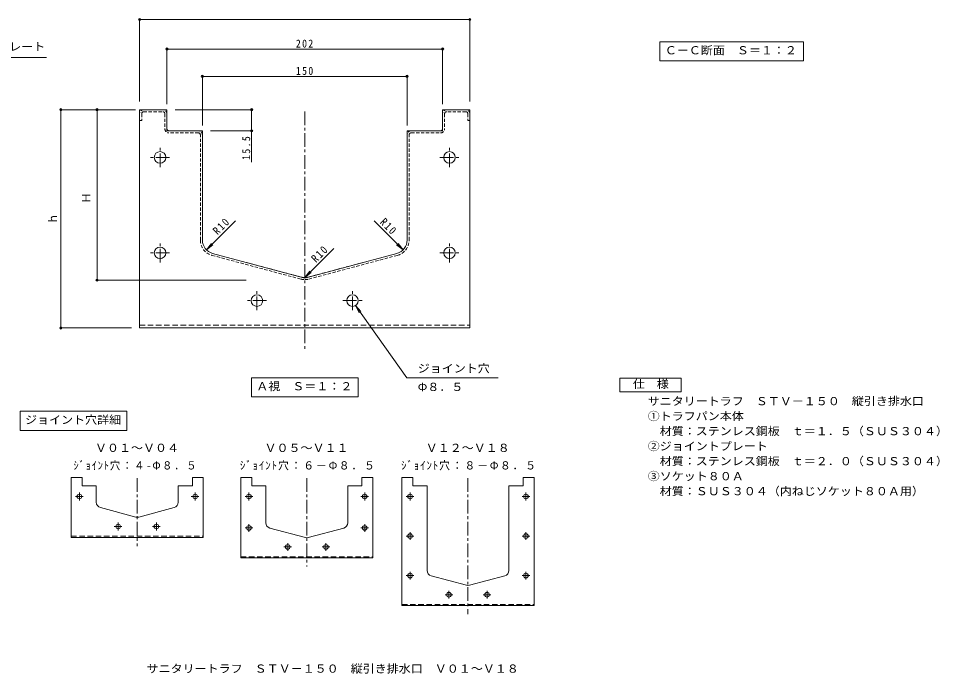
# Model space of a CAD drawing. Units: millimetres at full size, sheet at 1:2, with parts at other scales. Extents: x -487 to 542, y -385 to 376.
# Drawn here: x -142 to 533, y -385 to 96 of the extents above; entities that cross this region are included whole.
import ezdxf
from ezdxf.enums import TextEntityAlignment as Align

# ---------------------------------------------------------------- set-up
doc = ezdxf.new("R2010")
doc.units = ezdxf.units.MM
doc.header["$LTSCALE"] = 2
doc.header["$PDMODE"] = 32
doc.header["$PDSIZE"] = 1.6
for name, pattern in [('CHAIN1', [8, 5, -1, 1, -1]), ('DASHED1', [1.8, 1.2, -0.6]), ('DASHED2', [3, 2, -1])]:
    doc.linetypes.add(name, pattern=pattern)
for name, color, linetype, lineweight in [('0-0_通り芯', 3, 'DASHED1', 9), ('0-1_躯体', 6, 'Continuous', 9), ('0-3_建具', 6, 'Continuous', 9), ('0-5_寸法', 7, 'Continuous', 9), ('0-F_092', 7, 'Continuous', 9), ('1-0_1-0ﾚｲﾔ', 3, 'Continuous', 9), ('1-1_1-1ﾚｲﾔ', 6, 'Continuous', 9), ('1-4_1-4ﾚｲﾔ', 7, 'Continuous', 9), ('1-5_1-5ﾚｲﾔ', 7, 'Continuous', 9), ('D-4', 7, 'Continuous', 9), ('F-F_F-Fﾚｲﾔ', 7, 'Continuous', 9)]:
    doc.layers.add(name, color=color, linetype=linetype, lineweight=lineweight)
doc.styles.add('ＭＳ ゴシック', font='')
doc.styles.get('ＭＳ ゴシック').set_extended_font_data('MS Gothic')

msp = doc.modelspace()

# ---------------------------------------------------------------- linework, layer by layer
at = {"layer": '0-0_通り芯', "color": 7, "linetype": 'Continuous'}
msp.add_line((-215.967, 67.031), (-121.863, 67.031), dxfattribs=at)
at = {"layer": '0-1_躯体', "linetype": 'CHAIN1'}
for p, q in [((-55.407, -241.228), (-55.407, -291.079)), ((68.834, -241.228), (68.834, -306.079)), ((186.95, -241.228), (186.95, -341.079)), ((-95.013, -254.722), (-100.642, -254.722)), ((-97.827, -257.537), (-97.827, -251.907)), ((-15.802, -254.722), (-10.173, -254.722)), ((-12.988, -257.537), (-12.988, -251.907)), ((29.229, -254.722), (23.6, -254.722)), ((26.414, -257.537), (26.414, -251.907)), ((108.439, -254.722), (114.069, -254.722)), ((111.254, -257.537), (111.254, -251.907)), ((147.345, -254.722), (141.715, -254.722)), ((144.53, -257.537), (144.53, -251.907)), ((226.555, -254.722), (232.184, -254.722)), ((229.37, -257.537), (229.37, -251.907)), ((-66.593, -276.721), (-72.222, -276.721)), ((-69.407, -279.535), (-69.407, -273.906)), ((-44.222, -276.721), (-38.593, -276.721)), ((-41.408, -279.535), (-41.408, -273.906)), ((26.414, -280.535), (26.414, -274.906)), ((111.254, -280.535), (111.254, -274.906)), ((29.229, -277.721), (23.6, -277.721)), ((108.439, -277.721), (114.069, -277.721)), ((144.53, -286.536), (144.53, -280.907)), ((229.37, -286.536), (229.37, -280.907)), ((54.834, -294.535), (54.834, -288.906)), ((82.834, -294.535), (82.834, -288.906)), ((147.345, -283.721), (141.715, -283.721)), ((226.555, -283.721), (232.184, -283.721)), ((57.649, -291.721), (52.02, -291.721)), ((80.02, -291.721), (85.649, -291.721)), ((144.53, -315.535), (144.53, -309.906)), ((229.37, -315.535), (229.37, -309.906)), ((147.345, -312.721), (141.715, -312.721)), ((226.555, -312.721), (232.184, -312.721)), ((172.95, -329.535), (172.95, -323.906)), ((200.95, -329.535), (200.95, -323.906)), ((175.764, -326.721), (170.135, -326.721)), ((198.135, -326.721), (203.764, -326.721))]:
    msp.add_line(p, q, dxfattribs=at)
at = {"layer": '0-1_躯体', "linetype": 'DASHED2'}
for p, q in [((-103.808, -283.921), (-7.007, -283.921)), ((20.434, -298.921), (117.234, -298.921)), ((138.55, -333.921), (235.35, -333.921))]:
    msp.add_line(p, q, dxfattribs=at)
at = {"layer": '0-3_建具'}
for p, q in [((-95.808, -240.721), (-103.808, -240.721)), ((-103.808, -240.721), (-103.808, -284.721)), ((-95.808, -246.921), (-95.808, -240.721)), ((-15.008, -246.921), (-15.008, -240.721)), ((-15.007, -246.921), (-15.007, -240.721)), ((28.434, -240.721), (20.434, -240.721)), ((20.434, -240.721), (20.434, -299.721)), ((28.434, -246.921), (28.434, -240.721)), ((109.234, -246.921), (109.234, -240.721)), ((109.234, -246.921), (109.234, -240.721)), ((146.55, -240.721), (138.55, -240.721)), ((138.55, -240.721), (138.55, -334.721)), ((146.55, -246.921), (146.55, -240.721)), ((227.35, -246.921), (227.35, -240.721)), ((227.35, -240.721), (235.35, -240.721)), ((227.35, -246.921), (227.35, -240.721)), ((235.35, -240.721), (235.35, -334.721)), ((235.35, -240.721), (235.35, -334.721)), ((-95.808, -246.921), (-85.408, -246.921)), ((-85.408, -258.992), (-85.408, -246.921)), ((-15.007, -246.921), (-25.408, -246.921)), ((-25.408, -258.992), (-25.408, -246.921)), ((-25.407, -258.992), (-25.407, -246.921)), ((28.434, -246.921), (38.834, -246.921)), ((38.834, -273.992), (38.834, -246.921)), ((109.234, -246.921), (98.834, -246.921)), ((98.835, -273.992), (98.834, -246.921)), ((98.834, -273.992), (98.834, -246.921)), ((146.55, -246.921), (156.95, -246.921)), ((156.95, -308.992), (156.95, -246.921)), ((216.949, -309.073), (216.95, -246.921)), ((227.35, -246.921), (216.95, -246.921)), ((216.95, -308.992), (216.95, -246.921)), ((-82.443, -262.855), (-56.443, -269.822)), ((-28.372, -262.855), (-54.372, -269.822)), ((41.799, -277.855), (67.799, -284.822)), ((95.87, -277.855), (69.87, -284.822)), ((-103.808, -284.721), (-7.007, -284.721)), ((20.434, -299.721), (117.234, -299.721)), ((159.914, -312.856), (185.915, -319.822)), ((213.986, -312.855), (187.985, -319.822)), ((138.55, -334.721), (235.35, -334.721))]:
    msp.add_line(p, q, dxfattribs=at)
for points in [[(-15.008, -240.721), (-7.007, -240.721), (-7.007, -284.721)], [(109.234, -240.721), (117.234, -240.721), (117.234, -299.721)]]:
    msp.add_lwpolyline(points, dxfattribs=at)
for centre in [(-97.827, -254.722), (-12.988, -254.722), (26.414, -254.722), (111.254, -254.722), (144.53, -254.722), (229.37, -254.722), (-69.407, -276.721), (-41.408, -276.721), (26.414, -277.721), (111.254, -277.721), (144.53, -283.721), (229.37, -283.721), (54.834, -291.721), (82.834, -291.721), (144.53, -312.721), (229.37, -312.721), (172.95, -326.721), (200.95, -326.721)]:
    msp.add_circle(centre, 1.7, dxfattribs=at)
for centre, start, end in [((-81.408, -258.992), 179.99931, 254.99979), ((-29.408, -258.992), 285.00026, 359.99918), ((-55.407, -265.959), 254.99971, 285.00029), ((42.834, -273.992), 179.9995, 254.99971), ((94.835, -273.992), 285.00029, 0.0005), ((68.834, -280.958), 254.99971, 285.00029), ((160.95, -308.992), 179.99988, 254.99971), ((212.95, -308.992), 285.00029, 0.00012), ((186.95, -315.958), 254.99974, 285.00029)]:
    msp.add_arc(centre, 4, start, end, dxfattribs=at)
at = {"layer": '0-5_寸法'}
for p, q in [((-141.226, -192.258), (-63.026, -192.258)), ((-141.226, -192.258), (-141.226, -206.258)), ((-63.026, -192.258), (-63.026, -206.258)), ((-141.226, -206.258), (-63.026, -206.258))]:
    msp.add_line(p, q, dxfattribs=at)
at = {"layer": '1-0_1-0ﾚｲﾔ', "linetype": 'DASHED1'}
for p, q in [((-36.673, 28.857), (-50.673, 28.857)), ((-50.673, 27.356), (-36.673, 27.356)), ((185.327, 28.857), (171.327, 28.857)), ((185.327, 27.356), (171.327, 27.356)), ((-53.673, 25.856), (-53.673, 20.857)), ((-52.173, 20.857), (-53.673, 20.857)), ((-52.173, 25.856), (-52.173, 20.857)), ((-35.173, 25.856), (-35.173, 14.856)), ((-33.673, 14.856), (-33.673, 25.856)), ((168.327, 14.856), (168.327, 25.856)), ((169.827, 25.856), (169.827, 14.856)), ((186.827, 25.856), (186.827, 20.857)), ((186.827, 20.857), (188.327, 20.857)), ((188.327, 25.856), (188.327, 20.857)), ((-10.673, 13.357), (-32.173, 13.357)), ((-10.673, 11.857), (-32.173, 11.857)), ((-9.173, -66.821), (-9.173, 10.357)), ((-7.673, -66.821), (-7.673, 10.357)), ((143.827, -66.821), (143.827, 10.357)), ((166.827, 13.357), (145.327, 13.357)), ((145.327, 11.857), (166.827, 11.857)), ((64.351, -95.346), (-0.649, -77.929)), ((70.303, -95.346), (135.303, -77.929)), ((64.74, -93.897), (24.74, -83.179)), ((69.915, -93.897), (109.915, -83.179))]:
    msp.add_line(p, q, dxfattribs=at)
for centre, radius, start, end in [((-50.673, 25.856), 3, 90, 180), ((-50.673, 25.856), 1.5, 90, 180), ((-36.673, 25.856), 3, 0, 90), ((-36.673, 25.856), 1.5, 0, 90), ((171.327, 25.856), 3, 90, 180), ((171.327, 25.856), 1.5, 90, 180), ((185.327, 25.856), 3, 0, 90), ((185.327, 25.856), 1.5, 0, 90), ((-32.173, 14.856), 3, 180, 270), ((-32.173, 14.856), 1.5, 180, 270), ((166.827, 14.856), 3, 270, 0), ((166.827, 14.856), 1.5, 270, 0), ((-10.673, 10.357), 3, 0, 90), ((-10.673, 10.357), 1.5, 0, 90), ((145.327, 10.357), 3, 90, 180), ((145.327, 10.357), 1.5, 90, 180), ((2.328, -66.821), 11.5, 180, 255.00009), ((132.327, -66.821), 11.5, 284.99991, 0), ((67.328, -84.238), 10, 254.99974, 269.99719), ((67.327, -84.238), 10, 270.00281, 285.00026), ((67.328, -84.238), 11.5, 255.00009, 269.99791), ((67.327, -84.238), 11.5, 270.00209, 284.99991)]:
    msp.add_arc(centre, radius, start, end, dxfattribs=at)
at = {"layer": '1-1_1-1ﾚｲﾔ'}
for p, q in [((-33.673, 28.857), (-53.673, 28.857)), ((-33.673, 13.357), (-33.673, 28.857)), ((168.327, 13.357), (168.327, 28.857)), ((-33.673, 13.357), (-7.673, 13.357)), ((-7.673, -66.821), (-7.673, 13.357)), ((168.327, 13.357), (142.327, 13.357)), ((142.327, -66.821), (142.327, 13.357)), ((-0.26, -76.48), (67.327, -94.59)), ((134.915, -76.48), (67.327, -94.59))]:
    msp.add_line(p, q, dxfattribs=at)
at = {"layer": '1-1_1-1ﾚｲﾔ', "linetype": 'CHAIN1'}
for p, q in [((67.327, 27.588), (67.327, -147.038)), ((-38.722, -13.183), (-38.722, 0.89)), ((173.377, -13.183), (173.377, 0.89)), ((-31.686, -6.147), (-45.759, -6.147)), ((166.34, -6.147), (180.414, -6.147)), ((-38.722, -83.18), (-38.722, -69.107)), ((173.377, -83.18), (173.377, -69.107)), ((-31.686, -76.143), (-45.759, -76.143)), ((166.34, -76.143), (180.414, -76.143)), ((32.328, -118.18), (32.328, -104.107)), ((102.327, -118.18), (102.327, -104.107)), ((39.364, -111.144), (25.291, -111.144)), ((95.291, -111.144), (109.364, -111.144))]:
    msp.add_line(p, q, dxfattribs=at)
at = {"layer": '1-1_1-1ﾚｲﾔ', "linetype": 'DASHED2'}
msp.add_line((-53.673, -129.144), (188.327, -129.144), dxfattribs=at)
at = {"layer": '1-1_1-1ﾚｲﾔ'}
for points in [[(-53.673, 28.857), (-53.673, -131.144), (188.327, -131.144)], [(168.327, 28.857), (188.327, 28.857), (188.327, -131.144)]]:
    msp.add_lwpolyline(points, dxfattribs=at)
for centre in [(-38.722, -6.147), (173.377, -6.147), (-38.722, -76.143), (173.377, -76.143), (32.328, -111.144), (102.327, -111.144)]:
    msp.add_circle(centre, 4.25, dxfattribs=at)
for centre, start, end in [((2.328, -66.821), 180.0002, 254.99971), ((132.327, -66.821), 285.00029, 359.9998)]:
    msp.add_arc(centre, 10, start, end, dxfattribs=at)
at = {"layer": '1-4_1-4ﾚｲﾔ'}
for p, q in [((-53.673, 34.857), (-53.673, 95.556)), ((-53.673, 94.956), (188.327, 94.956)), ((188.327, 34.857), (188.327, 95.556)), ((-33.673, 32.79), (-33.673, 73.893)), ((-33.673, 73.293), (168.327, 73.293)), ((168.327, 32.79), (168.327, 73.893)), ((-7.673, 53.893), (-7.673, 17.357)), ((-7.673, 53.293), (142.327, 53.293)), ((142.327, 53.893), (142.327, 17.357)), ((-59.673, 28.857), (-112.042, 28.857)), ((-111.442, -131.144), (-111.442, 28.857)), ((-56.673, 28.857), (-85.483, 28.857)), ((-84.883, -96.144), (-84.883, 28.857)), ((-27.673, 28.857), (29.021, 28.857)), ((28.421, 13.357), (28.421, 28.857)), ((-1.673, 13.357), (29.021, 13.357)), ((28.421, 13.357), (28.421, -9.643)), ((16.47, -52.679), (-4.743, -73.892)), ((118.184, -52.679), (139.398, -73.892)), ((-4.743, -73.892), (-1.09, -69.132)), ((-4.743, -73.892), (0.017, -70.239)), ((88.541, -73.024), (67.327, -94.238)), ((139.398, -73.892), (134.638, -70.239)), ((139.398, -73.892), (135.745, -69.132)), ((67.327, -94.238), (70.98, -89.478)), ((67.327, -94.238), (72.087, -90.585)), ((24.416, -96.144), (-85.483, -96.144)), ((104.452, -114.824), (108.543, -119.213)), ((104.452, -114.824), (107.268, -120.122)), ((104.452, -114.824), (142.15, -167.699)), ((-59.673, -131.144), (-112.042, -131.144)), ((142.15, -167.699), (208.964, -167.699))]:
    msp.add_line(p, q, dxfattribs=at)
for p in [(-53.673, 94.956), (188.327, 94.956), (-33.673, 73.293), (168.327, 73.293), (-7.673, 53.293), (142.327, 53.293), (-111.442, 28.857), (-84.883, 28.857), (28.421, 28.857), (28.421, 13.357), (-84.883, -96.144), (-111.442, -131.144)]:
    msp.add_point(p, dxfattribs=at)
at = {"layer": '1-5_1-5ﾚｲﾔ'}
for p, q in [((327.588, 78.649), (432.788, 78.649)), ((327.588, 78.649), (327.588, 64.649)), ((432.788, 78.649), (432.788, 64.649)), ((327.588, 64.649), (432.788, 64.649)), ((28.227, -167.653), (106.427, -167.653)), ((28.227, -167.653), (28.227, -181.653)), ((106.427, -167.653), (106.427, -181.653)), ((28.227, -181.653), (106.427, -181.653))]:
    msp.add_line(p, q, dxfattribs=at)
at = {"layer": 'D-4', "color": 2}
msp.add_lwpolyline([(298.224, -177.992), (298.224, -167.992), (343.224, -167.992), (343.224, -177.992)], close=True, dxfattribs=at)

# ---------------------------------------------------------------- texts
at = {"layer": '0-0_通り芯', "color": 7, "style": 'ＭＳ ゴシック', "width": 1.1}
msp.add_text('②ジョイントプレート', height=5.865, dxfattribs=at).set_placement((-210.863, 70.344), align=Align.BOTTOM_LEFT)
at = {"layer": '0-5_寸法', "style": 'ＭＳ ゴシック', "width": 1.1}
msp.add_text('ジョイント穴詳細', height=5.865, dxfattribs=at).set_placement((-137.626, -203.258), align=Align.BOTTOM_LEFT)
at = {"layer": '0-F_092', "style": 'ＭＳ ゴシック', "width": 1.1}
for s, p in [('Ｖ０１～Ｖ０４', (-86.407, -223.816)), ('Ｖ０５～Ｖ１１', (37.834, -223.816)), ('Ｖ１２～Ｖ１８', (155.95, -223.816))]:
    msp.add_text(s, height=5.865, dxfattribs=at).set_placement(p, align=Align.BOTTOM_LEFT)
at = {"layer": '0-F_092', "char_height": 5.865, "attachment_point": 7, "style": 'ＭＳ ゴシック'}
for s, insert in [('\\T1.17;\\W0.95;ｼﾞｮｲﾝﾄ穴：４-Φ８．５', (-102.157, -235.589)), ('\\T1.16;ｼﾞｮｲﾝﾄ穴：６－Φ８．５', (19.834, -235.589)), ('\\T1.16;ｼﾞｮｲﾝﾄ穴：８－Φ８．５', (137.95, -235.589))]:
    msp.add_mtext(s, dxfattribs=dict(at, insert=insert))
at = {"layer": '1-4_1-4ﾚｲﾔ', "style": 'ＭＳ ゴシック'}
for s, p in [('Ｈ', (-88.017, -39.893)), ('ｈ', (-112.442, -55.144))]:
    msp.add_text(s, height=5.865, rotation=90, dxfattribs=at).set_placement(p, align=Align.BOTTOM_LEFT)
at = {"layer": '1-4_1-4ﾚｲﾔ', "style": 'ＭＳ ゴシック', "width": 1.1}
for s, p in [('ジョイント穴', (150.102, -165.582)), ('Φ８．５', (150.102, -179.133))]:
    msp.add_text(s, height=5.865, dxfattribs=at).set_placement(p, align=Align.BOTTOM_LEFT)
at = {"layer": '1-4_1-4ﾚｲﾔ', "char_height": 5.865, "attachment_point": 7, "style": 'ＭＳ ゴシック'}
for s, insert in [('\\T1.27;\\W0.9;202', (60.827, 74.293)), ('\\T1.27;\\W0.9;150', (60.827, 54.293))]:
    msp.add_mtext(s, dxfattribs=dict(at, insert=insert))
at = {"layer": '1-4_1-4ﾚｲﾔ', "insert": (27.421, -7.984), "char_height": 5.865, "attachment_point": 7, "rotation": 90, "style": 'ＭＳ ゴシック'}
msp.add_mtext('\\T1.28;\\W0.9;15.5', dxfattribs=at)
at = {"layer": '1-5_1-5ﾚｲﾔ', "style": 'ＭＳ ゴシック', "width": 1.1}
for s, p in [('Ｃ－Ｃ断面\u3000Ｓ＝１：２', (331.188, 67.649)), ('Ａ視\u3000Ｓ＝１：２', (31.827, -178.653))]:
    msp.add_text(s, height=5.865, dxfattribs=at).set_placement(p, align=Align.BOTTOM_LEFT)
at = {"layer": '1-5_1-5ﾚｲﾔ', "char_height": 5.865, "attachment_point": 7, "style": 'ＭＳ ゴシック'}
for insert, rotation in [((3.564, -63.322), 45), ((121.899, -54.13), 315), ((75.634, -83.668), 45)]:
    msp.add_mtext('\\T1.27;\\W0.9;R10', dxfattribs=dict(at, insert=insert, rotation=rotation))
at = {"layer": 'D-4', "style": 'ＭＳ ゴシック', "width": 1.1}
for s, p in [('仕\u3000様', (307.724, -176.992)), ('サニタリートラフ\u3000ＳＴＶ－１５０\u3000縦引き排水口', (318.642, -189.576)), ('①トラフパン本体', (318.642, -200.576)), ('\u3000材質：ステンレス鋼板\u3000ｔ＝１．５（ＳＵＳ３０４）', (318.642, -211.576)), ('②ジョイントプレート', (318.642, -222.576)), ('\u3000材質：ステンレス鋼板\u3000ｔ＝２．０（ＳＵＳ３０４）', (318.642, -233.576)), ('③ソケット８０Ａ', (318.642, -244.576)), ('\u3000材質：ＳＵＳ３０４（内ねじソケット８０Ａ用）', (318.642, -255.576))]:
    msp.add_text(s, height=5.865, dxfattribs=at).set_placement(p, align=Align.BOTTOM_LEFT)
at = {"layer": 'F-F_F-Fﾚｲﾔ', "style": 'ＭＳ ゴシック', "width": 1.1}
msp.add_text('サニタリートラフ\u3000ＳＴＶ－１５０\u3000縦引き排水口\u3000Ｖ０１～Ｖ１８', height=5.865, dxfattribs=at).set_placement((-48.591, -385.656), align=Align.BOTTOM_LEFT)

doc.saveas('drawing.dxf')
